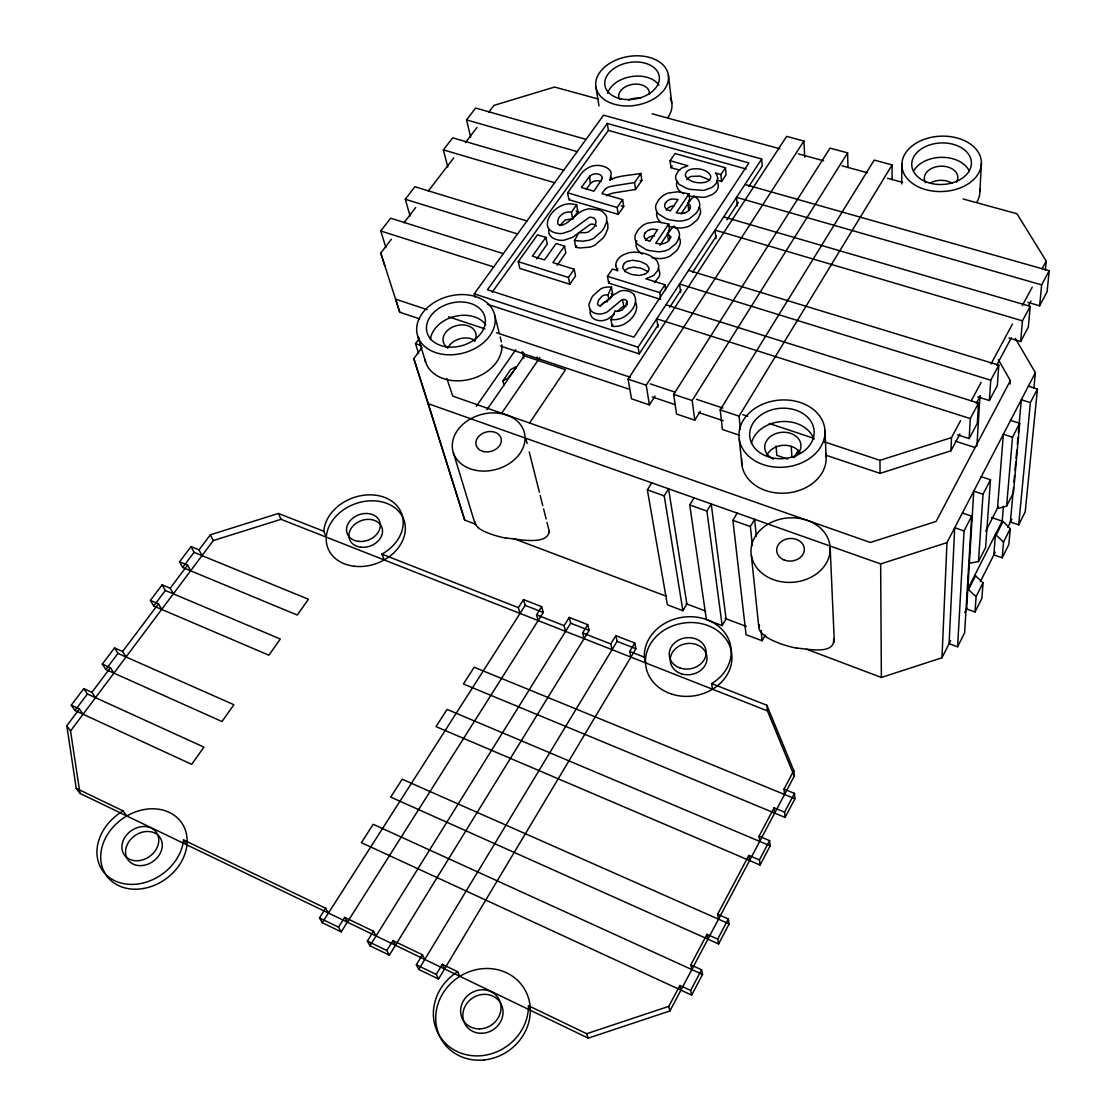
<?xml version="1.0" encoding="UTF-8"?>
<svg xmlns="http://www.w3.org/2000/svg" width="1116" height="1116" viewBox="0 0 1116 1116"><rect width="100%" height="100%" fill="white"/><g stroke="black" fill="none" stroke-linecap="round" stroke-linejoin="round"><path stroke-width="1.5" d="M766.232 636.734C762.647 634.223 757.08 629.884 759.48 624.904M892.089 179.592L892.102 164.945L874.205 160.09L720.183 409.865L722.443 429.507L739.517 435.268M901.714 183.931L901.854 163.94M806.505 649.177L881.375 677.454L941.988 657.77L946.968 542.627L1035.383 372.716L1015.295 338.343M825.575 455.091L880.05 473.365L950.944 450.808L951.502 437.611L960.569 420.718M796.726 648.061C805.947 648.647 835.256 655.455 833.624 639.022M979.876 191.687L981.41 163.159A39.813 27.691 -2.6 0 0 921.997 140.211A39.813 27.691 -2.6 0 0 921.467 188.213A39.813 27.691 -2.6 0 0 981.41 163.159M964.057 530.937L954.71 527.742L949.088 643.681L957.612 646.792L964.057 530.937L971.687 516.15L962.383 512.997M957.598 434.849L969.176 438.588L970.292 418.584L978.537 403.127L665.945 304.808M971.687 516.15L964.629 632.786L957.612 646.792M978.537 403.127L977.323 423.243L969.176 438.588M976.891 446.344L979.96 396.278M969.372 563.273L978.467 561.571L983.029 494.221L973.766 491.138L966.582 608.959L975.049 611.986L976.095 596.628L983.043 582.803L974.798 575.242M977.755 396.877L989.376 400.518L990.757 380.235L998.792 365.169L688.558 270.365M983.043 582.803L981.913 598.274L975.049 611.986M981.257 476.727L990.492 479.768L985.595 547.524L978.467 561.571M998.792 365.169L997.313 385.55L989.376 400.518M1010.078 384.099L1010.357 380.64L998.346 359.631M1003.437 506.204L1002.196 521.144L967.795 589.053L976.095 596.628M1003.535 542.041L995.43 534.494L993.812 554.917L1002.196 557.791L1003.535 542.041L1010.259 528.677L1003.047 521.437L991.454 517.531M1012.505 437.207L1003.354 434.277L997.523 508.087L998.388 508.38L1006.604 506.12L1012.505 437.207L1019.703 423.271L1010.58 420.383M1009.017 338.022L1020.68 341.524L1022.451 320.836L1030.194 306.356L723.67 216.895M1013.467 487.58L1010.385 522.023L1018.699 524.827L1025.213 511.825L1037.434 388.982L1028.38 386.192M1013.928 482.419L1014.542 475.542M1015.002 470.366L1015.769 461.759M1016.076 458.313L1016.843 449.706M1017.304 444.545L1017.918 437.653M1018.378 432.492L1021.307 399.779L1030.389 402.597L1018.699 524.827M1010.259 528.677L1008.836 544.524L1002.196 557.791M1019.703 423.271L1013.495 492.561L1006.604 506.12M1030.194 306.356L1028.324 327.127L1020.68 341.524M548.667 229.38L548.835 232.784A14.452 10.309 -11.7 0 0 550.3 235.699L552.127 237.485A14.717 10.504 -11.7 0 0 555.308 239.229L559.242 240.205A14.522 10.365 -11.6 0 0 563.915 240.233L572.536 237.345L590.35 224.302A4.869 3.474 -10.9 0 1 592.54 224.135L594.479 224.623A6.166 4.408 -11 0 1 596.028 225.627L596.418 226.074M1027.934 302.38L1039.652 305.784L1041.647 284.887L1049.193 270.742L744.972 184.461M1033.89 388.159L1035.383 372.716M1045.315 270.407L1046.222 261.074L1016.955 213.742L963.15 198.997M1049.193 270.742L1047.101 291.736L1039.652 305.784M474.872 521.772L475.653 524.925L478.666 527.966M700.36 213.435L698.49 217.871A30.383 21.636 -8.9 0 1 696.83 220.215L690.469 225.46A16.14 11.523 -8.6 0 1 686.563 227.008L684.443 227.524A20.227 14.424 -8.7 0 1 679.086 227.985L674.455 227.594M590.49 309.537L590.099 313.178L591.466 316.595A11.662 8.621 -10.9 0 0 594.772 319.315L595.888 319.79A14.299 10.574 -10.9 0 0 597.855 320.376L599.906 320.683A10.616 7.854 -10.9 0 0 604.021 320.362L606.755 319.483A10.895 8.063 -10.9 0 0 608.513 318.59L614.442 314.14M668.735 223.981L655.706 243.302L660.463 243.972A9.123 6.57 -9.2 0 0 663.811 243.497A8.9 6.403 -9.2 0 0 668.819 240.386A10.7 7.7 -9.2 0 0 669.419 239.508L670.06 236.104L667.466 233.258L673.827 226.074L676.77 228.543A17.145 12.332 -9.1 0 1 679.351 236.899L677.356 241.433A30.816 22.139 -9.5 0 1 675.654 243.832L669.168 249.189A16.363 11.788 -9.2 0 1 665.206 250.779L663.043 251.295A20.506 14.759 -9.2 0 1 657.617 251.756L649.08 250.514A37.539 26.882 -9.1 0 1 645.871 249.468L637.836 244.544A18.581 13.364 -9.4 0 1 636.064 242.019L635.297 240.01A17.647 12.694 -9.4 0 1 635.478 234.499L638.436 229.436L642.551 225.669A17.396 12.499 -9.4 0 1 647.671 223.102L657.171 221.791L668.735 223.981L669.656 230.859L659.947 245.311M636.804 240.651L636.552 241.349A17.577 12.667 -9.4 0 0 636.343 246.845L637.124 248.868A18.512 13.35 -9.4 0 0 638.882 251.379L642.244 254.085M689.186 209.934A10.602 7.533 -8.7 0 0 689.8 209.083L690.413 205.762L687.819 202.986L694.068 195.942L697.012 198.341A16.977 12.067 -8.6 0 1 699.634 206.516L697.695 210.952A30.509 21.664 -8.9 0 1 696.035 213.296L689.646 218.555A16.21 11.537 -8.7 0 1 685.726 220.117L683.578 220.619A20.311 14.438 -8.7 0 1 678.207 221.094L669.74 219.894A37.177 26.296 -8.5 0 1 666.545 218.889L658.538 214.091A18.4 13.071 -8.8 0 1 656.766 211.635L655.985 209.669A17.479 12.416 -8.9 0 1 656.124 204.284L658.998 199.332L663.057 195.635A17.228 12.234 -8.8 0 1 668.107 193.124L677.524 191.799L689.004 193.905L689.827 200.852L681.123 213.812M610.48 298.697L610.912 297.721M611.122 297.233L612.586 293.787L611.415 287.035L607.216 287.049A14.159 10.421 -10.7 0 0 600.966 288.681L593.252 295.475A47.597 35.252 -10 0 0 591.661 297.749L588.816 304.724L590.183 309.885A11.718 8.635 -11 0 0 593.503 312.606L594.633 313.08A14.355 10.588 -10.9 0 0 596.6 313.666L598.664 313.973A10.658 7.868 -11 0 0 602.779 313.652L605.542 312.759A10.951 8.077 -10.9 0 0 607.299 311.88L619.422 301.808A21.134 15.666 -10 0 1 620.803 300.609L622.547 299.576A3.195 2.358 -10.3 0 1 624.695 299.576A3.948 2.916 -10.3 0 1 626.927 301.501L627.429 304.891M608.918 299.967L608.011 294.917L611.415 287.035M610.006 180.011L611.275 173.231A13.28 9.277 -10.6 0 0 610.605 171.376A14.243 9.96 -10.7 0 0 606.811 167.777L604.509 166.73A20.813 14.564 -10.8 0 0 603.184 166.312C593.684 163.131 583.668 168.46 579.023 176.9L567.612 192.817L568.923 199.68L618.278 214.384L623.718 206.544L622.63 199.652L601.915 193.542L603.003 192.008A30.509 21.581 -9.9 0 1 604.914 189.553L605.89 188.632M635.52 302.129C639.831 311.127 630.903 320.948 623.146 324.672A16.517 12.234 -10.5 0 1 613.688 326.444L612.168 326.318L612.935 324.742M612.168 326.318L610.982 319.608L615.069 311.169M941.988 657.77L950.651 640.57M964.698 612.712L967.042 608.053M980.35 581.645L995.221 552.127M1007.748 527.268L1011.835 519.135M968.66 589.36L975.649 575.535M996.281 534.787L1003.047 521.437M985.721 531.216L998.178 506.79M983.029 494.221L990.492 479.768M1030.389 402.597L1037.434 388.982M702.536 974.463L373.204 824.305L361.389 842.678L691.697 995.095L702.536 974.463L701.573 969.762L690.804 964.852L706.986 934.329L717.7 939.128L718.592 943.955L390.698 797.103L402.192 779.205L729.139 923.895L718.592 943.955M770.18 845.83L447.056 709.413L436.021 726.6L760.08 865.026L770.18 845.83L769.58 840.641L759.033 836.205L774.099 807.803L784.59 812.141L785.106 817.428L463.419 683.969L474.188 667.229L794.927 798.749L785.106 817.428M1010.357 380.64L936.143 521.409L870.354 542.474L452.761 396.11L446.874 378.477M691.697 995.095L690.665 990.464L701.573 969.762M717.7 939.128L728.316 918.984L717.63 914.269L748.85 855.4L759.424 859.906L760.08 865.026M759.424 859.906L769.58 840.641M784.59 812.141L794.466 793.392L784.018 789.124L793.811 770.64L766.873 705.27L711.673 683.592A43.594 36.856 -8.9 0 0 707.614 619.966A43.594 36.856 -8.9 0 0 644.378 657.171L629.717 651.409L634.753 643.025L615.823 635.632L610.773 643.974L612.07 649.679M95.502 697.681L91.917 692.339L83.77 688.628L71.271 705.186L79.417 708.939L66.807 725.721L76.223 788.356L80.003 793.434L588.244 1038.131L669.935 1010.929L668.777 1006.367L679.853 985.498L690.665 990.464M669.935 1010.929L794.285 776.066L793.811 770.64M950.944 450.808L959.927 433.998M976.263 403.434L980.336 395.789M996.672 365.225L1011.375 337.716M1028.534 305.631L1030.975 301.041M971.269 400.77L981.159 382.342M991.036 363.928L1012.449 324.017M1022.34 305.589L1032.216 287.175M1042.107 268.747L1046.222 261.074M606.672 221.484A15.666 11.188 -10.9 0 1 607.815 223.925L607.871 228.585L605.597 234.081A46.216 32.894 -11.6 0 1 602.738 238.294L595.246 244.906A17.326 12.402 -11.1 0 1 590.001 247.11L580.111 247.961L575.786 247.334L576.595 245.869M575.786 247.334L574.475 240.526L578.841 232.7L585.9 232.644A9.444 6.738 -11.1 0 0 588.774 231.696L593.433 227.971A22.097 15.722 -11.3 0 0 595.177 225.32L596.125 221.512L594.814 218.792A6.194 4.408 -11 0 0 593.252 217.787L591.313 217.299A4.896 3.487 -11 0 0 589.122 217.453L571.225 230.524L562.562 233.425A14.578 10.365 -11.7 0 1 557.861 233.397L553.927 232.421A14.787 10.518 -11.7 0 1 550.732 230.691L548.891 228.892A14.508 10.323 -11.7 0 1 547.426 225.976C546.449 216.099 555.573 207.269 564.445 204.577A16.154 11.467 -11.5 0 1 569.579 203.809L576.581 204.646L577.865 211.496L573.415 218.234M737.174 513.109L732.905 520.335L746.06 634.669L762.116 640.765L765.213 635.255M722.178 625.616L726.097 618.808L711.213 503.916L706.902 511.072L722.178 625.616L706.386 619.617L689.744 504.962L694.068 497.848M559.8 225.613L565.212 219.978L573.094 218.722M752.351 545.585L750.384 526.557L754.639 519.303L756.327 536.391M793.922 457.616L798.247 450.208M682.908 610.717L686.87 604.007L668.582 488.822L664.229 495.881L682.908 610.717L667.382 604.816L647.364 489.868L651.744 482.851M634.753 643.025L635.925 648.745L438.546 979.025L436.244 974.421L442.299 964.322L457.686 971.715L459.89 976.333M438.546 979.025L418.737 969.427L617.092 641.365L615.823 635.632M418.737 969.427L416.338 964.782L422.42 954.766L392.944 940.593L386.82 950.511L389.345 955.184L589.122 630.414L587.741 624.667L569.216 617.441L564.096 625.644L565.589 631.377M740.396 429.255L739.057 416.156L892.102 164.945M584.059 638.645L582.65 632.925L587.741 624.667M389.345 955.184L369.982 945.796L367.359 941.095L373.511 931.246L344.677 917.394L338.497 927.145L341.245 931.874L543.269 612.461L541.692 606.685L523.53 599.599L518.354 607.676L520.042 613.437M847.965 167.498L847.602 152.878L830.039 148.121L673.673 394.366L676.533 414.022L694.794 420.174L700.304 411.33M369.982 945.796L570.667 623.188L569.216 617.441M694.794 420.174L692.171 400.532L847.602 152.878M538.149 620.566L536.545 614.818L541.692 606.685M600.129 306.481L603.142 303.064A6.054 4.464 -10.8 0 1 604.426 302.324M341.245 931.874L322.287 922.695L525.19 605.374L523.53 599.599M322.287 922.695L319.469 917.938L325.677 908.257L183.582 839.957A46.161 37.191 -34.9 0 1 143.35 882.937A46.161 37.191 -34.9 0 1 98.152 861.203A46.161 37.191 -34.9 0 1 123.206 810.941L76.223 788.356M804.72 157.244L803.911 141.048L786.668 136.361L628.085 379.161L631.516 398.83L649.414 404.871L655.036 396.096M649.414 404.871L646.22 385.215L803.911 141.048M487.497 304.277L639.189 353.884L638.087 347.216L761.684 159.03L603.561 115.185L474.216 293.843L475.081 297.163M639.189 353.884L658.259 324.77M669.698 307.291L681.137 289.811M692.59 272.346L716.43 235.95M726.921 219.922L738.36 202.456M748.85 186.442L762.2 166.047L761.684 159.03M660.477 297.721L659.737 292.629L664.969 284.719L645.829 278.791L653.767 275.359L658.035 270.086A15.192 11.062 -9.7 0 0 658.747 265.636L657.45 261.8A18.065 13.155 -9.8 0 0 656.124 259.944C649.707 253.764 640.026 251.588 631.335 252.356A17.87 12.987 -10 0 0 628.475 252.9L623.439 254.755A15.192 11.034 -10 0 0 619.017 258.019L618.515 258.577A15.108 10.979 -10 0 0 615.767 265.566M572.773 219.196L571.476 212.361L576.581 204.646M717.197 180.276L721.564 181.517L726.084 174.724L725.414 167.735L675.013 153.548L670.074 160.718L670.967 167.679L679.811 170.204M721.564 181.517L720.88 174.542L725.414 167.735M529.598 422.894L565.561 369.689L524.255 355.809L523.446 352.447M689.004 193.905L676.24 212.835L680.969 213.477A9.026 6.417 -8.6 0 0 684.289 212.989M660.714 299.409L608.652 283.073L609.587 281.706M608.652 283.073L607.467 276.308L612.433 269.026L617.873 270.728A16.335 11.871 -10 0 1 615.851 265.552M501.726 413.115L539.865 357.608M670.967 167.679L672.195 165.893M504.014 385.006L502.925 380.779L507.878 378.24L516.429 367.094M486.939 409.698L524.255 355.809M569.802 284.245L568.449 277.493L574.196 269.249L552.894 262.581L564.515 246.092L556.131 243.497L544.482 259.944L532.402 256.164L545.822 237.359L537.521 234.792L518.256 261.674L519.805 268.398L569.802 284.245L575.521 276.001L574.196 269.249M618.278 214.384L617.162 207.506L622.63 199.652M606.672 195.858L607.048 195.523A8.733 6.18 -10.3 0 1 611.359 193.542L613.493 193.012A79.278 57.223 -10.1 0 1 615.307 192.663L635.562 189.483L634.516 182.564L640.821 173.524L625.267 175.644A102.672 74.13 -9.9 0 0 622.114 176.133L617.887 176.97A26.073 18.386 -10.1 0 0 610.047 180.053M502.925 380.779L510.779 369.452L515.745 366.871M635.562 189.483L641.826 180.457L640.821 173.524M476.309 406.294L515.759 349.699M557.191 265.217L565.854 252.872L564.515 246.092M536.74 258.898L547.245 244.139L545.822 237.359M586.291 189.246L589.68 184.559A53.415 37.791 -9.8 0 1 590.294 183.763L589.639 176.202L581.38 187.502L593.921 191.199L601.929 179.104A5.287 3.697 -10.7 0 0 602.11 178.476M568.923 199.68L569.634 198.676M492.17 292.211L608.387 130.405L607.271 123.444L748.92 162.936L633.874 337.171L487.441 289.755L607.271 123.444M476.086 524.408L464.702 520.098L413.813 358.655L422.015 347.397M418.57 353.493L415.529 343.63L419.546 338.134M80.003 793.434L70.545 730.966L213.296 540.562L281.051 519.317L767.459 710.878L794.285 776.066M87.397 693.985L203.907 747.106L191.701 764.362L74.967 710.501L87.397 693.985L83.77 688.628M105.825 669.516L117.947 653.404L114.516 647.936L102.309 664.09L105.825 669.516L221.986 721.536L233.886 704.712L117.947 653.404M153.659 605.988L165.335 590.476L162.169 584.84L150.423 600.38L153.659 605.988L268.886 655.204L280.325 639.022L165.335 590.476M182.633 567.486L194.044 552.35L191.031 546.603L179.564 561.794L182.633 567.486L297.274 615.042L308.435 599.25L194.044 552.35M91.917 692.339L110.414 667.717L102.309 664.09M126.024 656.975L122.607 651.507L158.472 603.812L150.423 600.38M173.343 593.851L170.204 588.216L187.572 565.101L179.564 561.794M202.01 555.615L199.025 549.881L210.366 534.787L278.428 513.458L323.807 531.272L326.249 537.117M384.908 266.264L380.779 253.081L391.353 239.284M404.048 222.726L415.682 207.534M428.363 190.976L453.752 157.858M465.372 142.667L477.006 127.489M488.641 112.311L493.928 105.406L554.568 87.048L598.288 99.031M385.885 247.571L380.765 230.984L390.628 218.206L503.316 253.653M410.088 215.974L405.261 199.248L414.915 186.735L526.961 220.982M447.795 167.065L443.373 149.879L452.691 137.812L563.72 170.204M470.687 137.184L466.53 119.886L475.653 108.071L586.04 139.374M624.36 263.516L624.095 263.822A9.458 6.877 -10 0 0 623.453 264.841A8.175 5.943 -10 0 0 622.993 268.3L625.365 271.565L630.163 273.922A34.136 24.691 -9.6 0 0 632.437 274.592L639.412 275.485L644.699 274.201M689.437 210.45L688.656 209.906L690.218 208.148M668.93 240.498L669.586 238.782M669.977 238.336L671.162 236.997M617.329 311.587L620.58 308.546A21.051 15.638 -10 0 1 621.947 307.36L623.691 306.314A3.181 2.358 -10.3 0 1 625.825 306.328M622.337 309.648L624.988 306.956A20.995 15.471 -10.8 0 0 625.699 305.854L626.871 301.515M654.464 282.376L659.012 276.908A15.122 11.048 -9.7 0 0 659.723 272.457L658.761 269.263M457.686 971.715A48.853 44.654 -34.5 0 0 436.119 1028.896A48.853 44.654 -34.5 0 0 489.143 1054.383A48.853 44.654 -34.5 0 0 528.454 1005.725L586.653 1033.709L668.777 1006.367M413.813 358.655L428.335 403.727L880.636 563.929L946.968 542.627M823.761 441.643L879.966 460.336L951.502 437.611M634.516 182.564L614.191 185.772A79.613 57.293 -10.1 0 0 612.377 186.107L610.201 186.595A8.775 6.18 -10.4 0 0 605.835 188.604M640.221 180.666L641.826 180.457M674.441 205.874L673.534 205.916A7.645 5.441 -8.8 0 0 671.4 206.321A8.203 5.845 -8.8 0 0 666.754 209.334M654.548 235.964L653.181 236.006A7.714 5.566 -9.4 0 0 651.019 236.411A8.272 5.971 -9.4 0 0 646.317 239.48M611.163 293.717L612.586 293.787M610.982 319.608L612.503 319.72A16.587 12.248 -10.6 0 0 622.017 317.962C629.968 314.196 639.649 303.357 633.762 294.443M571.476 212.361C564.766 210.324 556.089 217.02 557.93 223.995A3.934 2.804 -11.7 0 0 558.823 224.748L560.106 225.209A4.087 2.902 -11.7 0 0 561.487 225.306C570.443 222.893 575.34 213.212 584.128 210.143A15.652 11.146 -11 0 1 589.248 208.818L599.236 210.003A16.559 11.788 -10.9 0 1 602.835 211.901L605.5 214.635A15.722 11.202 -10.9 0 1 606.644 217.062L606.699 221.735L604.426 227.246A46.412 32.936 -11.6 0 1 601.538 231.472L594.019 238.099A17.396 12.416 -11.1 0 1 588.746 240.289L582.957 241.223L574.475 240.526M505.632 537.982C515.271 538.582 547.761 546.338 549.156 531.314M673.52 227.441L670.66 226.785A37.023 26.268 -8.5 0 1 667.48 225.781M652.023 257.824L658.593 258.605A20.423 14.731 -9.2 0 0 663.992 258.145L666.14 257.629A16.294 11.774 -9.2 0 0 670.088 256.052L676.561 250.695A30.69 22.111 -9.5 0 0 678.249 248.31L680.16 243.776A17.061 12.318 -9.1 0 0 679.044 237.206M576.093 211.091L577.865 211.496M652.093 113.776L779.875 148.791M798.372 153.855L823.594 160.76M842.092 165.824L867.313 172.743M887.485 178.267L902.621 182.41M608.387 130.405L746.172 169.018M720.88 174.542L715.468 173.008A17.131 12.053 -8.2 0 1 717.672 178.267M670.074 160.718L687.888 165.754L682.308 167.888A14.285 10.03 -8.4 0 0 678.333 171.027L675.989 175.17A15.219 10.686 -8.4 0 0 675.85 179.341L679.128 184.405L686.647 188.339A42.464 29.63 -8 0 0 690.051 189.371L702.745 190.39A17.647 12.402 -8.2 0 0 705.605 189.859L711.283 187.683A14.536 10.225 -8.1 0 0 714.84 184.949L716.165 183.289A14.801 10.421 -8.1 0 0 717.574 178.267M466.53 119.886L577.167 151.623M1041.647 284.887L736.518 197.337L737.299 205.972M688.46 200.448L689.827 200.852M443.373 149.879L554.652 182.731M1022.451 320.836L715.021 230.077L715.914 238.643M621.138 205.776L623.718 206.544M567.612 192.817L617.162 207.506M668.275 230.44L669.656 230.859M405.261 199.248L517.559 233.955M990.757 380.235L679.574 284.036L680.676 292.476M607.467 276.308L659.737 292.629M518.256 261.674L568.449 277.493M380.765 230.984L493.704 266.919M970.292 418.584L656.738 318.799L657.994 327.155M955.268 441.113L975.133 447.544M474.216 293.843L638.087 347.216M427.065 309.62L395.65 299.158L399.737 312.229L419.546 318.869M448.548 316.763L484.916 328.871M496.48 332.721L630.373 377.278M650.21 383.876L674.999 392.135M696.482 399.277L722.931 408.079M742.768 414.678L747.72 416.338M769.217 423.48L813.843 438.337M628.085 379.161L646.22 385.215M673.673 394.366L692.171 400.532M720.183 409.865L739.057 416.156M500.414 346.002L629.159 389.191M652.274 396.947L675.375 404.703M698.49 412.46L723.238 420.76M787.575 459.025L776.834 455.37L776.08 445.954M415.529 343.63L421.443 345.653M647.364 489.868L664.229 495.881M689.744 504.962L706.902 511.072M732.905 520.335L750.384 526.557M513.527 538.54L666.531 596.321M686.061 603.7L705.591 611.066M725.121 618.445L746.283 626.439M525.19 605.374L543.269 612.461M570.667 623.188L589.122 630.414M617.092 641.365L635.925 648.745M323.807 531.272A40.72 31.75 -20.3 0 1 384.978 497.569A40.72 31.75 -20.3 0 1 381.979 554.122L518.354 607.676M536.545 614.818L564.096 625.644M582.65 632.925L610.773 643.974M191.031 546.603L199.025 549.881M162.169 584.84L170.204 588.216M114.516 647.936L122.607 651.507M319.469 917.938L338.497 927.145M367.359 941.095L386.82 950.511M416.338 964.782L436.244 974.421M682.797 193.249L683.62 193.682M681.29 192.329L678.444 189.762L676.715 186.288A15.15 10.672 -8.4 0 1 676.854 182.117M661.356 222.628L659.486 220.982A18.33 13.057 -8.8 0 1 657.729 218.527L656.947 216.56A17.396 12.402 -8.8 0 1 656.738 212.556M648.019 271.676L642.565 268.844A37.944 27.914 -10.3 0 0 640.291 268.119L633.665 267.101L628.559 268.133A7.728 5.636 -10 0 0 625.211 270.63A9.416 6.877 -10 0 0 624.569 271.648M709.79 180.081L700.067 176.091L690.971 176.426A7.756 5.454 -8.3 0 0 687.582 178.741A9.305 6.543 -8.3 0 0 686.898 179.69M123.206 810.941L126.819 815.977M66.807 725.721L70.545 730.966M71.271 705.186L74.967 710.501M79.417 708.939L83.086 714.24M183.582 839.957L186.944 844.924M110.414 667.717L113.902 673.143M325.677 908.257L328.453 913.055M158.472 603.812L161.681 609.406M344.677 917.394L347.383 922.165M373.511 931.246L376.078 935.989M187.572 565.101L190.627 570.806M392.944 940.593L395.427 945.308M210.366 534.787L213.296 540.562M422.42 954.766L424.778 959.425M442.299 964.322L444.573 968.953M278.428 513.458L281.051 519.317M528.454 1005.725L530.323 1010.245M381.979 554.122L384.197 559.939M586.653 1033.709L588.244 1038.131M685.559 176.202C689.493 182.592 699.341 183.903 706.149 182.006A7.589 5.329 -8.1 0 0 708.702 180.485L709.357 179.816A9.263 6.515 -8.2 0 0 710.125 178.769A7.463 5.245 -8.1 0 0 710.683 175.937C707.349 168.976 696.97 167.721 690.162 169.465A7.714 5.413 -8.4 0 0 687.01 171.487L686.759 171.78A9.347 6.557 -8.3 0 0 686.075 172.729A7.882 5.538 -8.4 0 0 685.545 176.202M380.779 253.081L399.737 312.229M428.335 403.727L464.702 520.098M417.705 336.139L425.684 362.24M453.347 452.705L475.039 523.697M494.779 315.479A39.925 29.295 -15 0 1 441.769 354.135A39.925 29.295 -15 0 1 431.278 304.459A39.925 29.295 -15 0 1 494.779 315.479L499.368 333.642M500.205 336.948L501.447 341.901M525.831 438.504L527.101 443.54M529.221 451.924L539.377 492.184M540.228 495.546L542.767 505.604M543.618 508.966L546.156 519.024M546.993 522.386L549.546 532.444M522.218 351.596L523.822 358.306M679.853 985.498L680.941 990.143M537.159 357.05L537.94 360.412M690.804 964.852L691.822 969.581M629.717 651.409L630.931 657.101M644.378 657.171L645.522 662.848M706.986 934.329L707.921 939.184M717.63 914.269L718.509 919.193M622.547 299.576L623.691 306.314M728.316 918.984L729.139 923.895M595.791 86.281L598.999 105.922M711.673 683.592L712.51 689.242M664.969 284.719L665.68 289.825M748.85 855.4L749.561 860.534M667.466 233.258L668.386 240.135M759.033 836.205L759.689 841.408M668.345 74.953A36.73 24.678 -9.7 0 1 617.246 104.974A36.73 24.678 -9.7 0 1 610.717 62.733A36.73 24.678 -9.7 0 1 668.345 74.953L671.776 103.007M687.819 202.986L688.656 209.906M774.099 807.803L774.671 813.104M739.266 439.341L741.973 465.386M751.333 555.224L758.838 627.401M766.873 705.27L767.459 710.878M761.056 630.387L762.116 640.765M784.018 789.124L784.534 794.48M794.466 793.392L794.927 798.749M791.216 446.456L791.969 457.448M824.947 430.455A43.105 33.606 -5.3 0 1 762.256 464.27A43.105 33.606 -5.3 0 1 758.685 406.154A43.105 33.606 -5.3 0 1 824.947 430.455L826.119 456.779M830.151 547.496A39.632 32.266 -4.4 0 1 772.523 579.302A39.632 32.266 -4.4 0 1 769.147 523.502A39.632 32.266 -4.4 0 1 830.151 547.496L834.322 642.119M879.966 460.336L880.05 473.365M880.636 563.929L881.375 677.454M796.838 648.201A29.365 7.77 16.4 0 1 765.911 636.706M505.674 538.093A27.454 6.891 13.9 0 1 478.332 527.938M825.701 453.403A42.324 33.327 -5.1 0 1 785.469 493.119A42.324 33.327 -5.1 0 1 741.777 458.676M751.375 443.457A32.029 25.096 -5.2 0 1 781.646 421.583A32.029 25.096 -5.2 0 1 813.885 439.355M773.583 459.067A18.149 14.229 -5.2 0 1 768.547 438.239A18.149 14.229 -5.2 0 1 795.708 436.021A18.149 14.229 -5.2 0 1 793.867 457.42M766.971 455.105A17.982 14.159 -5.1 0 1 782.93 445.34A17.982 14.159 -5.1 0 1 799.949 452.719M501.865 344.872A39.255 29.114 -15 0 1 466.865 379.97A39.255 29.114 -15 0 1 424.959 359.324M430.441 339.655A29.686 21.901 -15 0 1 453.919 316.637A29.686 21.901 -15 0 1 485.781 324.784M447.46 347.662A16.824 12.416 -15 0 1 446.86 331.075A16.824 12.416 -15 0 1 468.511 325.984A16.824 12.416 -15 0 1 474.537 341.301M447.823 348.053A16.684 12.374 -15 0 1 475.137 340.631M670.256 98.152A36.158 24.594 -9.7 0 1 667.982 117.319M607.592 93.312A27.328 18.47 -9.7 0 1 631.419 76.572A27.328 18.47 -9.7 0 1 658.942 85.137M619.352 99.171A15.484 10.463 -9.7 0 1 632.591 84.384A15.484 10.463 -9.7 0 1 649.331 94.455M628.657 100.063A15.359 10.449 -9.7 0 1 640.542 98.138M979.708 188.925A39.144 27.551 -2.4 0 1 976.988 201.926M913.906 170.525A29.602 20.716 -2.5 0 1 942.727 157.328A29.602 20.716 -2.5 0 1 969.441 171.418M925.527 182.675A16.768 11.732 -2.5 0 1 941.137 166.186A16.768 11.732 -2.5 0 1 956.565 182.089M929.991 183.261A16.628 11.704 -2.4 0 1 952.213 183.373M717.072 181.28A17.061 12.039 -8.2 0 1 718.369 185.242M718.272 185.242A14.745 10.407 -8.1 0 1 716.932 190.264L715.565 191.91A14.48 10.211 -8.1 0 1 712.022 194.644L706.358 196.807A17.577 12.388 -8.2 0 1 703.512 197.351L690.874 196.318A42.282 29.602 -8 0 1 687.484 195.286M699.188 207.018A16.907 12.053 -8.6 0 1 700.416 213.435M666.196 210.24A9.988 7.114 -8.8 0 1 666.782 209.334M689.214 209.947A8.816 6.264 -8.6 0 1 684.289 213.003M670.507 199.401A7.812 5.552 -8.9 0 1 673.087 198.969L678.012 199.555L670.311 210.938L667.033 209.515A8.398 5.971 -8.9 0 1 665.303 207.785A8.161 5.789 -8.9 0 1 665.248 203.321A10.03 7.114 -8.8 0 1 665.652 202.707M665.638 202.707A8.231 5.845 -8.9 0 1 670.493 199.387M645.745 240.4A10.086 7.268 -9.3 0 1 646.331 239.48M650.028 229.547A7.896 5.664 -9.4 0 1 652.637 229.115L657.589 229.729L649.735 241.349L646.443 239.87A8.482 6.096 -9.4 0 1 644.713 238.099M644.699 238.113A8.244 5.929 -9.4 0 1 649.875 229.715M644.727 233.551A10.128 7.282 -9.4 0 1 645.118 232.923M617.05 270.532A15.038 10.965 -10 0 1 617.72 268.37M658.035 267.993A17.995 13.141 -9.7 0 1 658.426 268.621M644.699 274.201A8.007 5.831 -9.8 0 0 647.768 271.788A8.844 6.445 -9.8 0 0 648.41 270.783A7.617 5.552 -9.7 0 0 648.842 267.798L646.61 264.562L641.533 262.037A38.111 27.956 -10.3 0 0 639.231 261.311L632.591 260.279L627.457 261.325A7.7 5.608 -10 0 0 624.346 263.516M604.398 302.283A7.31 5.399 -10.8 0 1 607.606 301.613M622.463 309.774A8.161 6.026 -10.5 0 1 615.097 311.113M607.997 294.945A7.338 5.399 -10.8 0 0 603.184 295.531A6.082 4.478 -10.8 0 0 601.915 296.326L598.664 300.12L597.451 303.831A2.916 2.148 -11 0 0 598.999 305.463A2.72 2.009 -11 0 0 601.259 305.17L613.451 294.987L619.547 291.346A9.849 7.254 -10.3 0 1 624.569 290.509L627.499 290.899A15.373 11.341 -10.4 0 1 629.326 291.443L629.94 291.695A12.527 9.235 -10.3 0 1 633.762 294.443M610.898 177.053A14.187 9.946 -10.6 0 1 611.749 178.295A13.225 9.263 -10.6 0 1 612.14 179.188M590.936 183.136A7.045 4.938 -10.7 0 1 601.022 181.531M589.722 176.244A7.073 4.952 -10.7 0 1 597.744 173.915A7.073 4.952 -10.7 0 1 602.221 178.462M784.088 559.953A13.866 11.3 -4.4 0 0 804.343 548.946A13.866 11.3 -4.4 0 0 783.083 540.423A13.866 11.3 -4.4 0 0 784.088 559.953M475.835 470.338A36.912 28.444 -15.2 0 0 524.562 433.482A36.912 28.444 -15.2 0 0 465.567 422.127A36.912 28.444 -15.2 0 0 475.835 470.338M484.023 451.617A12.918 9.946 -15.2 0 0 501.182 438.797A12.918 9.946 -15.2 0 0 480.591 434.71A12.918 9.946 -15.2 0 0 484.023 451.617M767.041 456.388A32.336 25.208 -5.3 0 0 814.15 431.139A32.336 25.208 -5.3 0 0 764.544 412.794A32.336 25.208 -5.3 0 0 767.041 456.388M445.2 346.602A29.951 21.971 -15 0 0 485.055 317.697A29.951 21.971 -15 0 0 437.486 309.313A29.951 21.971 -15 0 0 445.2 346.602M620.859 98.822A27.537 18.498 -9.7 0 0 659.249 76.362A27.537 18.498 -9.7 0 0 616.088 67.127A27.537 18.498 -9.7 0 0 620.859 98.822M926.378 181.964A29.853 20.772 -2.6 0 0 971.408 163.257A29.853 20.772 -2.6 0 0 926.922 145.959A29.853 20.772 -2.6 0 0 926.378 181.964M671.846 694.152A43.385 36.758 -8.9 0 0 731.65 653.097A43.385 36.758 -8.9 0 0 662.681 631.14A43.385 36.758 -8.9 0 0 671.846 694.152M143.322 888.517A45.937 37.079 -35 0 0 181.671 822.813A45.937 37.079 -35 0 0 106.815 835.661A45.937 37.079 -35 0 0 143.322 888.517M354.33 566.258A40.539 31.694 -20.3 0 0 404.299 521.13A40.539 31.694 -20.3 0 0 338.664 513.611A40.539 31.694 -20.3 0 0 354.33 566.258M484.191 1059.949A48.602 44.487 -34.7 0 0 523.39 987.283A48.602 44.487 -34.7 0 0 441.476 995.807A48.602 44.487 -34.7 0 0 484.191 1059.949M681.332 673.785A18.442 15.624 -8.9 0 0 706.888 656.487A18.442 15.624 -8.9 0 0 677.677 646.973A18.442 15.624 -8.9 0 0 681.332 673.785M360.747 547.189A17.228 13.462 -20.3 0 0 382.118 528.105A17.228 13.462 -20.3 0 0 354.288 524.743A17.228 13.462 -20.3 0 0 360.747 547.189M142.806 865.486A19.516 15.764 -35 0 0 160.341 838.046A19.516 15.764 -35 0 0 128.577 842.175A19.516 15.764 -35 0 0 142.806 865.486M481.777 1033.304A20.66 18.902 -34.7 0 0 500.889 1003.647A20.66 18.902 -34.7 0 0 466.125 1004.512A20.66 18.902 -34.7 0 0 481.777 1033.304M680.341 668.107A18.526 15.666 -8.9 0 0 706.023 650.754A18.526 15.666 -8.9 0 0 676.687 641.226A18.526 15.666 -8.9 0 0 680.341 668.107M358.431 541.358A17.298 13.49 -20.3 0 0 379.914 522.218A17.298 13.49 -20.3 0 0 351.972 518.87A17.298 13.49 -20.3 0 0 358.431 541.358M139.207 860.603A19.614 15.805 -34.8 0 0 156.854 833.066A19.614 15.805 -34.8 0 0 124.95 837.223A19.614 15.805 -34.8 0 0 139.207 860.603M479.657 1028.882A20.758 18.972 -34.4 0 0 498.866 999.113A20.758 18.972 -34.4 0 0 463.935 999.992A20.758 18.972 -34.4 0 0 479.657 1028.882"/></g></svg>
